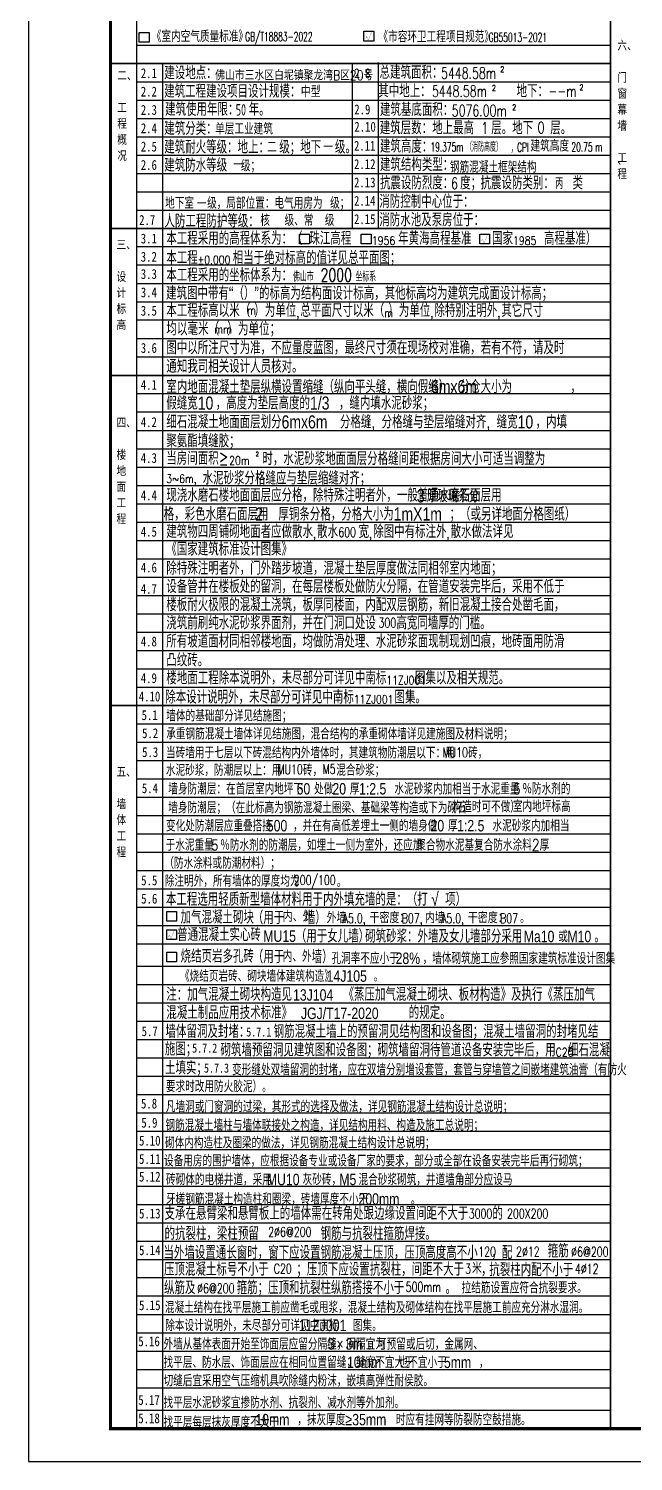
# Model space of a CAD drawing. Extents: x -446699 to 757189, y -606167 to -103070.
# Drawn here: x -446699 to -428228, y -411881 to -368134 of the extents above; entities that cross this region are included whole.
import ezdxf

# ---------------------------------------------------------------- set-up
doc = ezdxf.new("R2010")
doc.units = 0
doc.header["$LTSCALE"] = 1000
doc.header["$MEASUREMENT"] = 0
doc.linetypes.add('CONTINOUS', pattern=[0])
for name, color, linetype in [('PUB_TEXT', 7, 'Continuous'), ('PUB_TITLE', 4, 'Continuous'), ('text', 7, 'Continuous'), ('可选项', 6, 'Continuous'), ('辅助线', 8, 'CONTINOUS')]:
    doc.layers.add(name, color=color, linetype=linetype)
doc.styles.add('-黑体', font='', dxfattribs={"width": 0.8})
doc.styles.add('_HZTXT', font='txt.shx', dxfattribs={"width": 0.8, "bigfont": 'HZTXT.shx'})
doc.styles.add('_TCH_DIM', font='SIMPLEX', dxfattribs={"bigfont": 'GBCBIG'})
doc.styles.add('HZ', font='txt', dxfattribs={"width": 0.8, "bigfont": 'hztxt'})
doc.styles.add('HZTXT', font='romane.shx', dxfattribs={"width": 0.7, "bigfont": 'hztxt.shx'})
doc.styles.get("Standard").update_dxf_attribs({"font": 'gbenor.shx', "bigfont": 'gbcbig.shx'})
doc.styles.add('天正', font='simplex8.shx', dxfattribs={"width": 0.8, "bigfont": 'hztxt.shx'})
doc.styles.add('标准字体1', font='simplex.shx', dxfattribs={"width": 0.7, "bigfont": 'gbhzfs.shx'})
doc.styles.get('-黑体').set_extended_font_data('SimHei')

# ---------------------------------------------------------------- blocks, each defined once
blk = doc.blocks.new('*U57')
at = {"layer": '可选项'}
blk.add_lwpolyline([(436722, 3080), (437022, 3080), (437022, 2780), (436722, 2780)], close=True, dxfattribs=at)
blk = doc.blocks.new('*U58')
at = {"layer": '可选项'}
blk.add_lwpolyline([(436722, 3080), (437022, 3080), (437022, 2780), (436722, 2780)], close=True, dxfattribs=at)
at = {"layer": '可选项', "const_width": 6}
blk.add_lwpolyline([(436774, 2858), (436801, 2921), (436854, 2807), (436956, 3063)], dxfattribs=at)

msp = doc.modelspace()

# ---------------------------------------------------------------- linework, layer by layer
msp.add_lwpolyline([(-363599.4, -353480.6), (-444199.4, -353480.6), (-444199.4, -410880.6), (-363599.4, -410880.6)], close=True)
at = {"layer": 'PUB_TITLE'}
msp.add_lwpolyline([(-446699.4, -411880.6), (-362599.4, -411880.6), (-362599.4, -352480.6), (-446699.4, -352480.6)], close=True, dxfattribs=at)
msp.add_lwpolyline([(-446699.4, -411880.6), (-362599.4, -411880.6), (-362599.4, -352480.6), (-446699.4, -352480.6)], close=True, dxfattribs=at)
at = {"layer": 'PUB_TITLE', "const_width": 100}
msp.add_lwpolyline([(-444199.4, -410880.6), (-363599.4, -410880.6), (-363599.4, -353480.6), (-444199.4, -353480.6)], close=True, dxfattribs=at)
msp.add_lwpolyline([(-444199.4, -410880.6), (-363599.4, -410880.6), (-363599.4, -353480.6), (-444199.4, -353480.6)], close=True, dxfattribs=at)
at = {"layer": '可选项'}
for points in [[(-436456.8, -368213.6), (-436156.8, -368213.6), (-436156.8, -368513.6), (-436456.8, -368513.6)], [(-442482.2, -395088.6), (-442182.2, -395088.6), (-442182.2, -395388.6), (-442482.2, -395388.6)]]:
    msp.add_lwpolyline(points, close=True, dxfattribs=at)
at = {"layer": '可选项', "const_width": 6}
for points in [[(-436404.6, -368435.6), (-436377.1, -368372.1), (-436324.4, -368487), (-436222.8, -368230.6)], [(-442430, -395868.3), (-442402.5, -395804.8), (-442349.8, -395919.7), (-442248.2, -395663.3)]]:
    msp.add_lwpolyline(points, dxfattribs=at)
at = {"layer": '辅助线'}
for p, q in [((-443399.4, -410880.6), (-443399.4, -355840.6)), ((-443399.4, -368640.6), (-428924.4, -368640.6)), ((-436011.9, -368643.2), (-436011.9, -368640.6)), ((-443399.4, -369200.6), (-428924.4, -369200.6)), ((-442599.4, -410880.6), (-442599.4, -369188.9)), ((-436811.9, -374240.6), (-436811.9, -369200.6)), ((-436011.9, -374240.6), (-436011.9, -369168.8)), ((-443399.4, -369760.6), (-428924.4, -369760.6)), ((-443399.4, -370320.6), (-428924.4, -370320.6)), ((-443399.4, -370880.6), (-428924.4, -370880.6)), ((-443399.4, -371440.6), (-428924.4, -371440.6)), ((-443399.4, -372000.6), (-428924.4, -372000.6)), ((-443399.4, -372560.6), (-428924.4, -372560.6)), ((-443399.4, -373120.6), (-428924.4, -373120.6)), ((-443399.4, -373680.6), (-428924.4, -373680.6)), ((-443399.4, -374240.6), (-428924.4, -374240.6)), ((-443399.4, -374240.6), (-428924.4, -374240.6)), ((-443399.4, -374240.6), (-428924.4, -374240.6)), ((-428924.4, -374800.6), (-443399.4, -374800.6)), ((-428924.4, -375360.6), (-443399.4, -375360.6)), ((-443399.4, -375920.6), (-428923.8, -375920.6)), ((-443399.4, -376480.6), (-428924.4, -376480.6)), ((-428924.4, -377040.6), (-443399.4, -377040.6)), ((-428924.4, -377600.6), (-443399.4, -377600.6)), ((-428924.4, -378160.6), (-443399.4, -378160.6)), ((-428924.4, -378720.6), (-443399.4, -378720.6)), ((-428924.4, -379280.6), (-443399.4, -379280.6)), ((-428924.4, -379840.6), (-443399.4, -379840.6)), ((-443399.4, -380400.6), (-428924.4, -380400.6)), ((-443399.4, -380960.6), (-428924.4, -380960.6)), ((-443399.4, -381520.6), (-428924.4, -381520.6)), ((-443399.4, -382080.6), (-428924.4, -382080.6)), ((-443399.4, -382640.6), (-428924.4, -382640.6)), ((-443399.4, -383200.6), (-428924.4, -383200.6)), ((-443399.4, -383760.6), (-428924.4, -383760.6)), ((-443399.4, -384320.6), (-428924.4, -384320.6)), ((-443399.4, -384880.6), (-428924.4, -384880.6)), ((-443399.4, -385440.6), (-428924.4, -385440.6)), ((-443399.4, -386000.6), (-428924.4, -386000.6)), ((-443399.4, -386560.6), (-428924.4, -386560.6)), ((-443399.4, -387120.6), (-428924.4, -387120.6)), ((-443399.4, -387680.6), (-428924.4, -387680.6)), ((-443399.4, -388240.6), (-428924.4, -388240.6)), ((-443399.4, -388800.6), (-428924.4, -388800.6)), ((-443399.4, -389360.6), (-428924.4, -389360.6)), ((-443399.4, -389920.6), (-428924.4, -389920.6)), ((-443399.4, -390480.6), (-428924.4, -390480.6)), ((-443399.4, -391040.6), (-428924.4, -391040.6)), ((-443399.4, -391600.6), (-428924.4, -391600.6)), ((-443399.4, -392160.6), (-428924.4, -392160.6)), ((-443399.4, -392720.6), (-428924.4, -392720.6)), ((-443399.4, -393280.6), (-428924.4, -393280.6)), ((-443399.4, -393840.6), (-428924.4, -393840.6)), ((-443399.4, -394400.6), (-428924.4, -394400.6)), ((-443399.4, -394960.6), (-428924.4, -394960.6)), ((-443399.4, -395520.6), (-428924.4, -395520.6)), ((-443399.4, -395520.6), (-428924.4, -395520.6)), ((-443399.4, -396080.6), (-428924.4, -396080.6)), ((-443399.4, -396080.6), (-428924.4, -396080.6)), ((-443399.4, -396760.6), (-428924.4, -396760.6)), ((-443399.4, -396760.6), (-428924.4, -396760.6)), ((-443399.4, -397320.6), (-428924.4, -397320.6)), ((-443399.4, -397320.6), (-428924.4, -397320.6)), ((-443399.4, -397880.6), (-428924.4, -397880.6)), ((-443399.4, -397880.6), (-428924.4, -397880.6)), ((-443399.4, -398440.6), (-428924.4, -398440.6)), ((-443399.4, -398440.6), (-428924.4, -398440.6)), ((-443399.4, -399000.6), (-428924.4, -399000.6)), ((-443399.4, -399000.6), (-428924.4, -399000.6)), ((-443399.4, -399560.6), (-428924.4, -399560.6)), ((-443399.4, -399560.6), (-428924.4, -399560.6)), ((-443399.4, -400120.6), (-428924.4, -400120.6)), ((-443399.4, -400120.6), (-428924.4, -400120.6)), ((-443399.4, -400680.6), (-428924.4, -400680.6)), ((-443399.4, -400680.6), (-428924.4, -400680.6)), ((-443399.4, -401240.6), (-428924.4, -401240.6)), ((-443399.4, -401240.6), (-428924.4, -401240.6)), ((-443399.4, -401800.6), (-428924.4, -401800.6)), ((-443399.4, -401800.6), (-428924.4, -401800.6)), ((-443399.4, -402360.6), (-428924.4, -402360.6)), ((-443399.4, -402360.6), (-428924.4, -402360.6)), ((-443399.4, -402920.6), (-428924.4, -402920.6)), ((-443399.4, -402920.6), (-428924.4, -402920.6)), ((-443399.4, -403480.6), (-428924.4, -403480.6)), ((-443399.4, -403480.6), (-428924.4, -403480.6)), ((-443399.4, -404040.6), (-428924.4, -404040.6)), ((-443399.4, -404600.6), (-428924.4, -404600.6)), ((-443399.4, -405160.6), (-428924.4, -405160.6)), ((-443399.4, -405720.6), (-428924.4, -405720.6)), ((-428924.4, -406280.6), (-443399.4, -406280.6)), ((-428924.4, -406840.6), (-443399.4, -406840.6)), ((-443399.4, -407400.6), (-428924.4, -407400.6)), ((-443399.4, -407960.6), (-428924.4, -407960.6)), ((-443399.4, -408520.6), (-428924.4, -408520.6)), ((-443399.4, -409080.6), (-428924.4, -409080.6)), ((-443399.4, -409640.6), (-428924.4, -409640.6)), ((-443399.4, -410320.6), (-428924.4, -410320.6))]:
    msp.add_line(p, q, dxfattribs=at)
at = {"layer": '辅助线', "const_width": 50}
for points in [[(-428924.4, -410880.6), (-428924.4, -354640.6)], [(-428924.4, -393480.6), (-428924.4, -354640.6)], [(-428924.4, -410880.6), (-428924.4, -354640.6)], [(-428924.4, -393480.6), (-428924.4, -354640.6)], [(-428924.4, -369200.6), (-444199.4, -369200.6)], [(-428924.4, -374240.6), (-444199.4, -374240.6)], [(-428924.4, -378720.6), (-444199.4, -378720.6)], [(-428924.4, -388800.6), (-444199.4, -388800.6)]]:
    msp.add_lwpolyline(points, dxfattribs=at)

# ---------------------------------------------------------------- block references
at = {"layer": '可选项'}
for name, p in [('*U57', (-880042.2, -371330.3)), ('*U57', (-875146.1, -377487.9)), ('*U57', (-873262.9, -377487.9)), ('*U58', (-869639.6, -377487.9)), ('*U57', (-879203.7, -398726.3)), ('*U57', (-879203.7, -399408.5))]:
    msp.add_blockref(name, p, dxfattribs=at)

# ---------------------------------------------------------------- texts
at = {"color": 4, "style": '_TCH_DIM', "width": 0.705882}
for s, p in [('3000', (-433256.6, -404468.1)), ('200X200', (-432086.1, -404468.1)), ('2%%c6@200', (-439382.1, -405024.1)), ('120', (-432966.3, -405628.5)), ('2%%c12', (-431809.4, -405628.5)), ('%%c6@200', (-430129, -405630.2)), ('C20', (-439211.5, -406146.7)), ('3', (-433370, -406146.7)), ('4%%c12', (-430011.6, -406151.2)), ('%%c6@200', (-441552.9, -406746.3)), ('500mm', (-435182.4, -406701.7))]:
    msp.add_text(s, height=297.5, dxfattribs=at).set_placement(p)
at = {"color": 4, "style": '_TCH_DIM'}
msp.add_text('米', height=337.6, dxfattribs=at).set_placement((-433157.5, -406146.7))
at = {"layer": 'PUB_TEXT', "color": 4}
for s, height, style, width, p in [('5448.58m', 350, '标准字体1', 0.7, (-434100.8, -369667.5)), ('2', 175, '标准字体1', 0.7, (-432292.3, -369467.1)), ('5448.58m', 350, '标准字体1', 0.7, (-434379.6, -370218.2)), ('2', 175, '标准字体1', 0.7, (-432546.4, -370037.5)), ('--m', 350, '标准字体1', 0.7, (-430823.3, -370218.2)), ('2', 175, '标准字体1', 0.7, (-429874.6, -370015.7)), ('5076.00m', 350, '标准字体1', 0.7, (-433774.9, -370814.9)), ('2', 175, '标准字体1', 0.7, (-431929.4, -370622.4)), ('1', 350, '标准字体1', 0.7, (-432866.5, -371341.6)), ('0', 350, '标准字体1', 0.7, (-431152.4, -371332.8)), ('（消防高度）', 261.81, '标准字体1', 0.7, (-433339.4, -371886.3)), ('，', 261.8, '标准字体1', 0.7, (-431968.7, -371915.7)), ('6', 350, '标准字体1', 0.7, (-433797.8, -373033.3)), ('丙', 350, '标准字体1', 0.7, (-430614.9, -373033.3)), ('佛山市', 299.21, '标准字体1', 0.7, (-438622.9, -375857)), ('2000', 400, '标准字体1', 0.7, (-437782.9, -375857)), ('坐标系', 299.21, '标准字体1', 0.7, (-436716.2, -375857)), ('200/100', 297.5, '_TCH_DIM', 0.705882, (-438598.8, -394282))]:
    msp.add_text(s, height=height, dxfattribs=dict(at, style=style, width=width)).set_placement(p)
at = {"layer": 'PUB_TEXT', "style": 'HZTXT', "width": 0.8}
for s, height, p in [('室内地面混凝土垫层纵横设置缩缝（纵向平头缝，横向假缝），分仓大小为', 400, (-442493.8, -379266)), ('6mx6m', 400, (-434407.9, -379266)), ('，', 400, (-430150.9, -379266)), ('假缝宽', 400, (-442493.8, -379766.5)), ('10', 400, (-441533.8, -379766.5)), ('，高度为垫层高度的', 400, (-440985.2, -379766.5)), ('1/3', 400, (-438105.2, -379766.5)), ('，缝内填水泥砂浆；', 400, (-437221.4, -379766.5)), ('细石混凝土地面面层划分', 400, (-442493.8, -380342.1)), ('6mx6m', 400, (-438973.8, -380342.1)), ('分格缝', 400, (-437190.9, -380342.1)), ('分格缝与垫层缩缝对齐', 400, (-435917.3, -380342.1)), ('缝宽', 400, (-432403.7, -380342.1)), ('10', 400, (-431763.7, -380342.1)), ('，内填', 400, (-431215.1, -380342.1)), ('聚氨酯填缝胶；', 400, (-442493.8, -380920.7)), (',', 400, (-436230.9, -380342.1)), (',', 400, (-432717.3, -380342.1)), ('现浇水磨石楼地面面层应分格，除特殊注明者外，一般普通水磨石面层用', 400, (-442493.8, -382577.8)), ('3', 400, (-434843.2, -382600.6)), ('厚玻璃条分', 400, (-434538.4, -382600.6)), ('格，彩色水磨石面层用', 400, (-442574.2, -383155)), ('2', 400, (-439774.7, -383155)), ('厚铜条分格，分格大小为', 400, (-439069.5, -383155)), ('1mX1m', 400, (-435549.5, -383155)), ('；（或另详地面分格图纸）', 400, (-433842.8, -383155)), ('墙身防潮层：在首层室内地坪下', 350, (-442433.2, -391519.9)), ('60', 350, (-438513.2, -391519.9)), ('处做', 350, (-437979.8, -391519.9)), ('20', 350, (-437419.8, -391519.9)), ('厚', 350, (-436886.5, -391519.9)), ('1:2.5', 350, (-436606.5, -391519.9)), ('水泥砂浆内加相当于水泥重量', 350, (-435526.5, -391519.9)), ('5', 350, (-431886.5, -391519.9)), ('％防水剂的', 350, (-431619.8, -391519.9)), ('构造时可不做）', 350, (-433752, -392064.6)), ('变化处防潮层应重叠搭接', 350, (-442503.5, -392646)), ('500', 350, (-439423.5, -392646)), ('，并在有高低差埋土一侧的墙身做', 350, (-438623.5, -392646)), ('20', 350, (-434423.5, -392646)), ('厚', 350, (-433890.2, -392646)), ('1:2.5', 350, (-433610.2, -392646)), ('水泥砂浆内加相当', 350, (-432530.2, -392646)), ('于水泥重量', 350, (-442514.2, -393235.2)), ('5', 350, (-441114.2, -393235.2)), ('％防水剂的防潮层，如埋土一侧为室外，还应加', 350, (-440847.5, -393235.2)), ('变形缝处双墙留洞的封堵，应在双墙分别增设套管，套管与穿墙管之间嵌堵建筑油膏（有防火', 350, (-440485.6, -400093.4)), ('要求时改用防火胶泥）。', 350, (-442507.8, -400607.1)), ('凡墙洞或门窗洞的过梁，其形式的选择及做法，详见钢筋混凝土结构设计总说明；', 350, (-442507.8, -401223.4)), ('钢筋混凝土墙柱与墙体联接处之构造，详见结构用料、构造及施工总说明；', 350, (-442519.8, -401790.6)), ('砌体内构造柱及圈梁的做法，详见钢筋混凝土结构设计总说明；', 350, (-442534.1, -402327.7)), ('设备用房的围护墙体，应根据设备专业或设备厂家的要求，部分或全部在设备安装完毕后再行砌筑；', 350, (-442563.8, -402876.8)), ('砖砌体的电梯井道，采用', 350, (-442503.2, -403448.9)), ('MU10', 350, (-439423.2, -403448.9)), ('灰砂砖，', 350, (-438329.8, -403448.9)), ('M5', 350, (-437209.8, -403448.9)), ('混合砂浆砌筑，井道墙角部分应设马', 350, (-436623.2, -403448.9)), ('牙槎钢筋混凝土构造柱和圈梁，砖墙厚度不小于', 350, (-442503.2, -404046.1)), ('200mm', 350, (-436623.2, -404046.1)), ('。', 350, (-435023.2, -404046.1)), ('拉结筋设置应符合抗裂要求。', 350, (-433473.8, -406755.3)), ('混凝土结构在找平层施工前应凿毛或甩浆，混凝土结构及砌体结构在找平层施工前应充分淋水湿润。', 350, (-442538.6, -407353.7)), ('除本设计说明外，未尽部分可详见中南标', 350, (-442526.8, -407903.2)), ('11ZJ001', 350, (-438449, -407903.2)), ('图集。', 350, (-436795.7, -407903.2)), ('外墙从基体表面开始至饰面层应留分隔缝，间隔宜为', 350, (-442578.8, -408471)), ('3', 350, (-437565.1, -408471)), ('3m', 350, (-437018.4, -408471)), ('，可预留或后切，金属网、', 350, (-436351.8, -408471)), ('×', 350, (-437298.4, -408471)), ('找平层、防水层、饰面层应在相同位置留缝，缝宽不宜大于', 350, (-442578.8, -409031)), ('10mm', 350, (-436974.2, -409031)), ('，也不宜小于', 350, (-435694.2, -409031)), ('5mm', 350, (-434014.2, -409031)), ('，', 350, (-432947.5, -409031)), ('切缝后宜采用空气压缩机具吹除缝内粉沫，嵌填高弹性耐侯胶。', 350, (-442578.8, -409591)), ('找平层水泥砂浆宜掺防水剂、抗裂剂、减水剂等外加剂。', 350, (-442578.8, -410259.6)), ('找平层每层抹灰厚度不大于', 350, (-442578.8, -410858)), ('10mm', 350, (-439774.3, -410781.2)), ('，抹灰厚度≥', 350, (-438494.3, -410781.2)), ('35mm', 350, (-436814.3, -410781.2)), ('时应有挂网等防裂防空鼓措施。', 350, (-435481, -410781.2))]:
    msp.add_text(s, height=height, dxfattribs=at).set_placement(p)
at = {"layer": 'PUB_TITLE', "color": 7, "style": '天正'}
for s, height, width, p in [('《室内空气质量标准》', 350, 0.8, (-442937, -368543.8)), ('GB/T18883-2022', 280, 0.6, (-440086.7, -368519.1)), ('《市容环卫工程项目规范》', 350, 0.8, (-436013.1, -368555.7)), ('GB55013-2021', 280, 0.6, (-432648.8, -368538.2))]:
    msp.add_text(s, height=height, dxfattribs=dict(at, width=width)).set_placement(p)
at = {"layer": 'PUB_TITLE', "style": '天正', "width": 0.8}
msp.add_text('佛山市三水区白坭镇聚龙湾B区20号', height=300, dxfattribs=at).set_placement((-441001.2, -369707.9))
at = {"layer": 'PUB_TITLE', "color": 4, "style": '天正'}
for s, height, width, p in [('19.375m', 280, 0.6, (-434426.3, -371889.7)), ('CPI', 280, 0.6, (-431780.2, -371897)), ('建筑高度', 350, 0.8, (-431368.5, -371888.5)), ('20.75', 280, 0.6, (-430119.3, -371888.5)), ('m', 280, 0.6, (-429388.5, -371888.5))]:
    msp.add_text(s, height=height, dxfattribs=dict(at, width=width)).set_placement(p)
at = {"layer": 'text', "width": 0.8}
for s, height, style, p in [('六、', 262.87, '-黑体', (-428716.6, -368775.6)), ('二、', 262.87, '-黑体', (-443991.6, -369693.5)), ('2.1', 301.69, '-黑体', (-443274.1, -369646.2)), ('建设地点：', 400, '_HZTXT', (-442556.3, -369684.9)), ('2.8', 301.69, '-黑体', (-436751.7, -369646.2)), ('总建筑面积：', 400, '_HZTXT', (-435980.1, -369668.7)), ('门', 262.9, '-黑体', (-428716.6, -369755.6)), ('2.2', 301.69, '-黑体', (-443274.1, -370206.2)), ('建筑工程建设项目设计规模：', 400, '_HZTXT', (-442558.3, -370244.9)), ('其中地上：', 400, '_HZTXT', (-436019.3, -370236.6)), ('地下：', 400, '_HZTXT', (-431795.6, -370236.6)), ('窗', 262.9, '-黑体', (-428716.6, -370245.6)), ('工', 262.9, '-黑体', (-443991.6, -370673.5)), ('2.3', 301.69, '-黑体', (-443274.1, -370766.2)), ('建筑使用年限：', 400, '_HZTXT', (-442532.1, -370796.3)), ('年。', 400, '_HZTXT', (-439977.7, -370796.3)), ('2.9', 301.69, '-黑体', (-436753.6, -370752.2)), ('建筑基底面积：', 400, '_HZTXT', (-435968.8, -370804.9)), ('幕', 262.9, '-黑体', (-428716.6, -370735.6)), ('程', 262.9, '-黑体', (-443991.6, -371163.5)), ('建筑分类：', 400, '_HZTXT', (-442556, -371380.5)), ('建筑层数：地上最高', 400, '_HZTXT', (-435974.2, -371364.9)), ('层。地下', 400, '_HZTXT', (-432570.1, -371364.9)), ('层。', 400, '_HZTXT', (-430766, -371364.9)), ('墙', 262.9, '-黑体', (-428716.6, -371225.6)), ('概', 262.9, '-黑体', (-443991.6, -371653.5)), ('2.4', 301.69, '-黑体', (-443274.1, -371326.2)), ('2.10', 301.69, '-黑体', (-436751.4, -371281.6)), ('2.5', 301.69, '-黑体', (-443274.1, -371886.2)), ('建筑耐火等级：地上：', 400, '_HZTXT', (-442558, -371949.4)), ('级；地下', 400, '_HZTXT', (-439043.6, -371949.4)), ('级。', 400, '_HZTXT', (-437344.3, -371949.4)), ('2.11', 301.69, '-黑体', (-436761.1, -371861)), ('建筑高度：', 400, '_HZTXT', (-435968.8, -371924.9)), ('况', 262.9, '-黑体', (-443991.6, -372143.5)), ('2.6', 301.69, '-黑体', (-443274.1, -372446.2)), ('建筑防水等级', 400, '_HZTXT', (-442556, -372500.5)), ('2.12', 301.69, '-黑体', (-436761.1, -372421)), ('建筑结构类型：', 400, '_HZTXT', (-435968.8, -372484.9)), ('工', 262.9, '-黑体', (-428716.6, -372205.6)), ('、', 262.9, '-黑体', (-428716.6, -372275.6)), ('2.13', 301.69, '-黑体', (-436761.1, -372981)), ('抗震设防烈度：', 400, '_HZTXT', (-435968.8, -373044.9)), ('度；', 400, '_HZTXT', (-433519.2, -373044.9)), ('抗震设防类别：  类', 400, '_HZTXT', (-432895.8, -373044.9)), ('程', 262.9, '-黑体', (-428716.6, -372695.6)), ('2.14', 301.69, '-黑体', (-436761.1, -373541)), ('消防控制中心位于：', 400, '_HZTXT', (-435988.3, -373610.8)), ('2.7', 301.69, '-黑体', (-443324.6, -374126.2)), ('人防工程防护等级：', 400, '_HZTXT', (-442550.3, -374207.2)), ('2.15', 301.69, '-黑体', (-436761.1, -374101)), ('消防水池及泵房位于：', 400, '_HZTXT', (-435988.3, -374170.8)), ('3.1', 301.69, '-黑体', (-443274.1, -374694.3)), ('本工程采用的高程体系为：（', 400, '_HZTXT', (-442493.8, -374737)), ('珠江高程', 400, '_HZTXT', (-438124.2, -374737)), ('年黄海高程基准', 400, '_HZTXT', (-435413, -374737)), ('国家', 400, '_HZTXT', (-432544.1, -374737)), ('高程基准）', 400, '_HZTXT', (-430957.9, -374737)), ('三、', 262.87, '-黑体', (-444015.5, -374856.8)), ('本工程', 400, '_HZTXT', (-442493.8, -375326.8)), ('相当于绝对标高的值详见总平面图；', 400, '_HZTXT', (-440464.9, -375326.8)), ('1956', 260, '_HZTXT', (-436215.2, -374737)), ('1985', 260, '_HZTXT', (-431904.1, -374737)), ('3.2', 301.69, '-黑体', (-443274.1, -375250.2)), ('%%P0.000', 260, '_HZTXT', (-441533.8, -375326.8)), ('设', 262.9, '-黑体', (-444015.5, -375836.8)), ('3.3', 301.69, '-黑体', (-443274.1, -375777.1)), ('本工程采用的坐标体系为：', 400, '_HZTXT', (-442493.8, -375857)), ('计', 262.9, '-黑体', (-444015.5, -376326.8)), ('3.4', 301.69, '-黑体', (-443274.1, -376337.1)), ('建筑图中带有“（）”的标高为结构面设计标高，其他标高均为建筑完成面设计标高；', 400, '_HZTXT', (-442502.8, -376412.9)), ('标', 262.9, '-黑体', (-444015.5, -376816.8)), ('3.5', 301.69, '-黑体', (-443274.1, -376897.1)), ('本工程标高以米（', 400.42, '_HZTXT', (-442493.8, -376939.9)), ('）为单位', 400.42, '_HZTXT', (-439806.2, -376939.9)), ('总平面尺寸以米（', 400.42, '_HZTXT', (-438399.9, -376939.9)), ('）为单位', 400.42, '_HZTXT', (-435712.3, -376939.9)), ('除特别注明外', 400.42, '_HZTXT', (-434306, -376939.9)), ('其它尺寸', 400.42, '_HZTXT', (-432259, -376939.9)), ('高', 262.9, '-黑体', (-444015.5, -377306.8)), ('均以毫米（', 403.33, '_HZTXT', (-442493.8, -377499.9)), ('）为单位；', 403.33, '_HZTXT', (-440628.8, -377499.9)), ('m', 260.3, '_HZTXT', (-440027.1, -376863.1)), (',', 260.3, '_HZTXT', (-438524.8, -376939.9)), ('m', 260.3, '_HZTXT', (-435837.2, -376939.9)), (',', 260.3, '_HZTXT', (-434430.9, -376939.9)), (',', 260.3, '_HZTXT', (-432384, -376939.9)), ('mm', 262.17, '_HZTXT', (-441029.3, -377442.3)), ('3.6', 301.69, '-黑体', (-443274.1, -378033.8)), ('图中以所注尺寸为准，不应量度蓝图，最终尺寸须在现场校对准确，若有不符，请及时', 400, '_HZTXT', (-442493.8, -378076.6)), ('通知我司相关设计人员核对。', 400, '_HZTXT', (-442493.8, -378645.9)), ('4.1', 301.69, '-黑体', (-443274.1, -379161)), ('四、', 262.87, '-黑体', (-444015.5, -380293.3)), ('4.2', 301.69, '-黑体', (-443274.1, -380299.3)), ('楼', 262.9, '-黑体', (-444015.5, -381273.3)), ('当房间面积≥', 400, '_HZTXT', (-442493.8, -381452)), ('时，水泥砂浆地面面层分格缝间距根据房间大小可适当调整为', 400, '_HZTXT', (-439559, -381461.5)), ('地', 262.9, '-黑体', (-444015.5, -381763.3)), ('4.3', 301.69, '-黑体', (-443274.1, -381393.3)), ('20m', 260, '_HZTXT', (-440573.8, -381452)), ('2', 130, '_HZTXT', (-439765.1, -381189.6)), ('3~6m,', 260, '_HZTXT', (-442493.8, -382007.1)), ('水泥砂浆分格缝应与垫层缩缝对齐；', 400, '_HZTXT', (-441385.6, -382056.2)), ('面', 262.9, '-黑体', (-444015.5, -382253.3)), ('4.4', 301.69, '-黑体', (-443274.1, -382535.1)), ('工', 262.9, '-黑体', (-444015.5, -382743.3)), ('程', 262.9, '-黑体', (-444015.5, -383233.3)), ('4.5', 301.69, '-黑体', (-443274.1, -383645)), ('建筑物四周铺砌地面者应做散水', 400, '_HZTXT', (-442493.8, -383687.7)), ('散水', 400, '_HZTXT', (-437889, -383687.7)), ('宽', 400, '_HZTXT', (-436620.1, -383687.7)), ('除图中有标注外', 400, '_HZTXT', (-436175.3, -383687.7)), ('散水做法详见', 400, '_HZTXT', (-433810.5, -383687.7)), ('《国家建筑标准设计图集》', 400, '_HZTXT', (-442493.8, -384223.2)), (',', 260, '_HZTXT', (-438013.8, -383687.7)), (',', 260, '_HZTXT', (-436300.1, -383687.7)), (',', 260, '_HZTXT', (-433935.3, -383687.7)), ('4.6', 301.69, '-黑体', (-443274.1, -384738.7)), ('除特殊注明者外，门外踏步坡道，混凝土垫层厚度做法同相邻室内地面；', 400, '_HZTXT', (-442493.8, -384807.4)), ('设备管井在楼板处的留洞，在每层楼板处做防火分隔，在管道安装完毕后，采用不低于', 400, '_HZTXT', (-442493.8, -385367.3)), ('4.7', 301.69, '-黑体', (-443274.1, -385390.6)), ('楼板耐火极限的混凝土浇筑，板厚同楼面，内配双层钢筋，新旧混凝土接合处凿毛面，', 400, '_HZTXT', (-442493.8, -385924.1)), ('浇筑前刷纯水泥砂浆界面剂，并在门洞口处设', 400, '_HZTXT', (-442493.8, -386479.7)), ('高宽同墙厚的门槛。', 400, '_HZTXT', (-435464.9, -386479.7)), ('4.8', 301.69, '-黑体', (-443274.1, -386996.1)), ('所有坡道面材同相邻楼地面，均做防滑处理、水泥砂浆面现制现划凹痕，地砖面用防滑', 400, '_HZTXT', (-442493.8, -387038.8)), ('凸纹砖。', 400, '_HZTXT', (-442493.8, -387613.8)), ('4.9', 301.69, '-黑体', (-443274.1, -388116.1)), ('楼地面工程除本说明外，未尽部分可详见中南标', 400, '_HZTXT', (-442493.8, -388158.8)), ('11ZJ001', 260, '_HZTXT', (-435773.8, -388158.8)), ('图集以及相关规范。', 400, '_HZTXT', (-434900.2, -388158.8)), ('4.10', 301.69, '-黑体', (-443335.1, -388676.1)), ('除本设计说明外，未尽部分可详见中南标', 400, '_HZTXT', (-442526.8, -388743.2)), ('图集。', 400, '_HZTXT', (-435524.3, -388743.2)), ('墙体的基础部分详见结施图；', 350, '_HZTXT', (-442493.8, -389289.6)), ('11ZJ001', 260, '_HZTXT', (-436766.8, -388743.2)), ('5.1', 301.69, '-黑体', (-443249.1, -389246.9)), ('5.2', 301.69, '-黑体', (-443235.5, -389797.5)), ('承重钢筋混凝土墙体详见结施图，混合结构的承重砌体墙详见建施图及材料说明；', 350, '_HZTXT', (-442495.6, -389840.2)), ('5.3', 301.69, '-黑体', (-443234.4, -390375.7)), ('当砖墙用于七层以下砖混结构内外墙体时，其建筑物防潮层以下：用', 350, '_HZTXT', (-442502.5, -390418.4)), ('砖，', 350, '_HZTXT', (-433277, -390418.4)), ('水泥砂浆，防潮层以上：用', 350, '_HZTXT', (-442507.8, -390949.4)), ('砖，', 350, '_HZTXT', (-438322.4, -390949.4)), ('混合砂浆；', 350, '_HZTXT', (-437303.8, -390949.4)), ('五、', 262.87, '-黑体', (-444015.5, -390954.1)), ('5.4', 301.69, '-黑体', (-443241.4, -391477.2)), ('墙', 262.9, '-黑体', (-444015.5, -391934.1)), ('墙身防潮层；（在此标高为钢筋混凝土圈梁、基础梁等构造或下为砌石', 350, '_HZTXT', (-442433.2, -392094)), ('室内地坪标高', 350, '_HZTXT', (-431908.3, -392055.6)), ('体', 262.9, '-黑体', (-444015.5, -392424.1)), ('工', 262.9, '-黑体', (-444015.5, -392914.1)), ('程', 262.9, '-黑体', (-444015.5, -393404.1)), ('（防水涂料或防潮材料）；', 350, '_HZTXT', (-442554, -393787.5)), ('5.5', 301.69, '-黑体', (-443262.1, -394290.5)), ('除注明外，所有墙体的厚度均为', 350, '_HZTXT', (-442540.3, -394333.2)), ('5.6', 301.69, '-黑体', (-443262.1, -394850.5)), ('本工程选用轻质新型墙体材料用于内外填充墙的是：（打', 400, '_HZTXT', (-442506.8, -394917.6)), ('√', 400, '_HZTXT', (-434402, -394917.6)), ('项）', 400, '_HZTXT', (-433977.2, -394917.6)), ('加气混凝土砌块', 400, '_HZTXT', (-442057.8, -395464.3)), ('（用于', 400, '_HZTXT', (-439852.1, -395479.8)), ('墙）', 400, '_HZTXT', (-438263.2, -395479.8)), ('普通混凝土实心砖', 400, '_HZTXT', (-442164, -395997)), ('（用于女儿墙）', 400, '_HZTXT', (-438539.6, -396039.8)), ('砌筑砂浆：外墙及女儿墙部分采用', 400, '_HZTXT', (-436420, -396043.6)), ('。', 400, '_HZTXT', (-429418.8, -396043.6)), ('烧结页岩多孔砖', 400, '_HZTXT', (-442057.8, -396656)), ('（用于', 400, '_HZTXT', (-439852.1, -396671.5)), ('墙）', 400, '_HZTXT', (-438053.5, -396671.5)), ('注：加气混凝土砌块构造见', 400, '_HZTXT', (-442493.8, -397820.8)), ('《蒸压加气混凝土砌块、板材构造》及执行《蒸压加气', 400, '_HZTXT', (-437081.5, -397820.8)), ('混凝土制品应用技术标准》', 400, '_HZTXT', (-442493.8, -398377.9)), ('的规定。', 400, '_HZTXT', (-435090, -398377.9)), ('墙体留洞及封堵：', 400, '_HZTXT', (-442517.8, -398951.1)), ('钢筋混凝土墙上的预留洞见结构图和设备图；混凝土墙留洞的封堵见结', 400, '_HZTXT', (-439214.7, -398951.1)), ('5.7', 301.69, '-黑体', (-443248.1, -398897.9)), ('5.7.1', 281.58, '-黑体', (-440052.7, -398908.4)), ('施图；', 400, '_HZTXT', (-442538, -399489)), ('5.7.2', 281.58, '-黑体', (-441705.3, -399402.2)), ('砌筑墙预留洞见建筑图和设备图；砌筑墙留洞待管道设备安装完毕后，用', 400, '_HZTXT', (-440840.4, -399517.4)), ('C20', 260, '_HZTXT', (-430600.4, -399517.4)), ('细石混凝', 400, '_HZTXT', (-430226, -399517.4)), ('土填实；', 400, '_HZTXT', (-442535, -400066.4)), ('5.7.3', 281.58, '-黑体', (-441343.7, -400011.6)), ('5.8', 301.69, '-黑体', (-443268.1, -401106.2)), ('5.9', 301.69, '-黑体', (-443257.1, -401690.9)), ('5.10', 301.69, '-黑体', (-443327.1, -402238.8)), ('5.11', 301.69, '-黑体', (-443327.1, -402801.2)), ('5.12', 301.69, '-黑体', (-443327.1, -403337.8)), ('5.13', 301.69, '-黑体', (-443327.1, -404463.4)), ('支承在悬臂梁和悬臂板上的墙体需在转角处跟边缘设置间距不大于', 400, '_HZTXT', (-442548.1, -404507.7)), ('的', 400, '_HZTXT', (-432534.3, -404507.7)), ('的抗裂柱，梁柱预留', 400, '_HZTXT', (-442548.1, -405121.9)), ('钢筋与抗裂柱箍筋焊接。', 400, '_HZTXT', (-437781.3, -405121.9)), ('5.14', 301.69, '-黑体', (-443327.1, -405583.4)), ('当外墙设置通长窗时，窗下应设置钢筋混凝土压顶，压顶高度高不小', 400, '_HZTXT', (-442582.2, -405701.9)), ('，配', 400, '_HZTXT', (-432562.9, -405701.9)), ('箍筋', 400, '_HZTXT', (-430842.7, -405654.7)), ('压顶混凝土标号不小于', 400, '_HZTXT', (-442564.3, -406214.7)), ('；压顶下应设置抗裂柱，间距不大于', 400, '_HZTXT', (-438520.2, -406214.7)), ('抗裂柱内配不小于', 400, '_HZTXT', (-432627.7, -406229.3)), ('纵筋及', 400, '_HZTXT', (-442563.4, -406777.3)), ('箍筋；压顶和抗裂柱纵筋搭接不小于', 400, '_HZTXT', (-440345.6, -406777.3)), ('，', 400, '_HZTXT', (-432876.1, -406214.7)), ('。', 400, '_HZTXT', (-433967.8, -406777.3)), ('5.15', 301.69, '-黑体', (-443327.1, -407263.4)), ('5.16', 301.69, '-黑体', (-443349.4, -408368.4)), ('5.17', 301.69, '-黑体', (-443349.4, -410157)), ('5.18', 301.69, '-黑体', (-443349.4, -410717))]:
    msp.add_text(s, height=height, dxfattribs=dict(at, style=style)).set_placement(p)
at = {"layer": 'text', "color": 4}
for s, width, p in [('中型', 0.86, (-438384.6, -370230.2)), ('50', 0.7396, (-440372.1, -370788.6))]:
    msp.add_text(s, height=350, dxfattribs=dict(at, width=width)).set_placement(p)
for s, height, style, width, p in [('单层工业建筑', 350, '_HZTXT', 0.8, (-441003.5, -371367.3)), ('二', 350, '_HZTXT', 0.8, (-439415, -371922.1)), ('一', 350, '_HZTXT', 0.8, (-437697.3, -371922.1)), ('一', 350, 'HZ', 0.7, (-440449.3, -372459.1)), ('级；', 350, '_HZTXT', 0.8, (-440218.4, -372497.3)), ('钢筋混凝土框架结构', 350, '_HZTXT', 0.8, (-433830.3, -372534.3)), ('地下室', 350, '_HZTXT', 0.8, (-442530.4, -373633.8)), ('一', 350, '_HZTXT', 0.8, (-441561.4, -373649.9)), ('级，局部位置：电气用房为', 350, '_HZTXT', 0.8, (-441248.8, -373633.8)), ('级；', 350, '_HZTXT', 0.8, (-437492.1, -373633.8)), ('核', 350, '_HZTXT', 0.8, (-439623.4, -374157.9)), ('级、常', 350, '_HZTXT', 0.8, (-438883.2, -374157.9)), ('级', 350, '_HZTXT', 0.8, (-437653.1, -374157.9)), ('600', 297.5, '_TCH_DIM', 0.705882, (-437240.3, -383659.4)), ('300', 297.5, '_TCH_DIM', 0.705882, (-436012.2, -386424.5)), ('MU10', 297.5, '_TCH_DIM', 0.705882, (-434055.3, -390380.7)), ('MU10', 297.5, '_TCH_DIM', 0.705882, (-439099.5, -390898)), ('M5', 297.5, '_TCH_DIM', 0.705882, (-437721.5, -390887.2)), ('聚合物水泥基复合防水涂料2厚', 350, '_HZTXT', 0.8, (-434858.4, -393234.5)), ('。', 350, '_HZTXT', 0.8, (-437285.5, -394348.7)), ('A5.0,', 297.5, '_TCH_DIM', 0.705882, (-437107, -395448.2)), ('B07,', 297.5, '_TCH_DIM', 0.705882, (-435304, -395448.2)), ('A5.0,', 297.5, '_TCH_DIM', 0.705882, (-434102.5, -395448.2)), ('B07', 297.5, '_TCH_DIM', 0.705882, (-432299.6, -395448.2)), ('MU15', 350, 'HZTXT', 0.8, (-439532.4, -396019.9)), ('Ma10', 350, 'HZTXT', 0.8, (-431576.3, -396029)), ('或', 350, 'HZTXT', 0.8, (-430523, -396029)), ('M10', 350, 'HZTXT', 0.8, (-430243, -396029)), ('内、外', 350, 'HZTXT', 0.8, (-438937.3, -396630.2)), ('孔洞率不应小于', 350, 'HZTXT', 0.8, (-437450.6, -396695.1)), ('28%', 350, 'HZTXT', 0.8, (-435490.6, -396695.1)), ('，墙体砌筑施工应参照国家建筑标准设计图集', 350, 'HZTXT', 0.8, (-434664, -396695.1)), ('《烧结页岩砖、砌块墙体建筑构造》', 350, 'HZTXT', 0.8, (-442076.7, -397237.9)), ('14J105', 350, 'HZTXT', 0.8, (-437596.7, -397237.9)), ('13J104', 350, 'HZTXT', 0.8, (-438623.2, -397815.3)), ('JGJ/T17-2020', 350, 'HZTXT', 0.8, (-438381.7, -398376))]:
    msp.add_text(s, height=height, dxfattribs=dict(at, style=style, width=width)).set_placement(p)
at = {"layer": 'text', "color": 4, "style": '_TCH_DIM'}
for s, p in [('内、外', (-438937.3, -395406.2)), ('外墙', (-437598.5, -395448.2)), ('干密度：', (-436287, -395448.2)), ('内墙', (-434594, -395448.2)), ('干密度：', (-433282.5, -395448.2))]:
    msp.add_text(s, height=337.59, dxfattribs=at).set_placement(p)
at = {"layer": 'text', "color": 6, "style": '_TCH_DIM'}
msp.add_text('。', height=337.6, dxfattribs=at).set_placement((-431689.6, -395448.2))
at = {"layer": 'text', "color": 6, "style": 'HZTXT', "width": 0.8}
msp.add_text('。', height=350, dxfattribs=at).set_placement((-436156.7, -397237.9))

doc.saveas('drawing.dxf')
